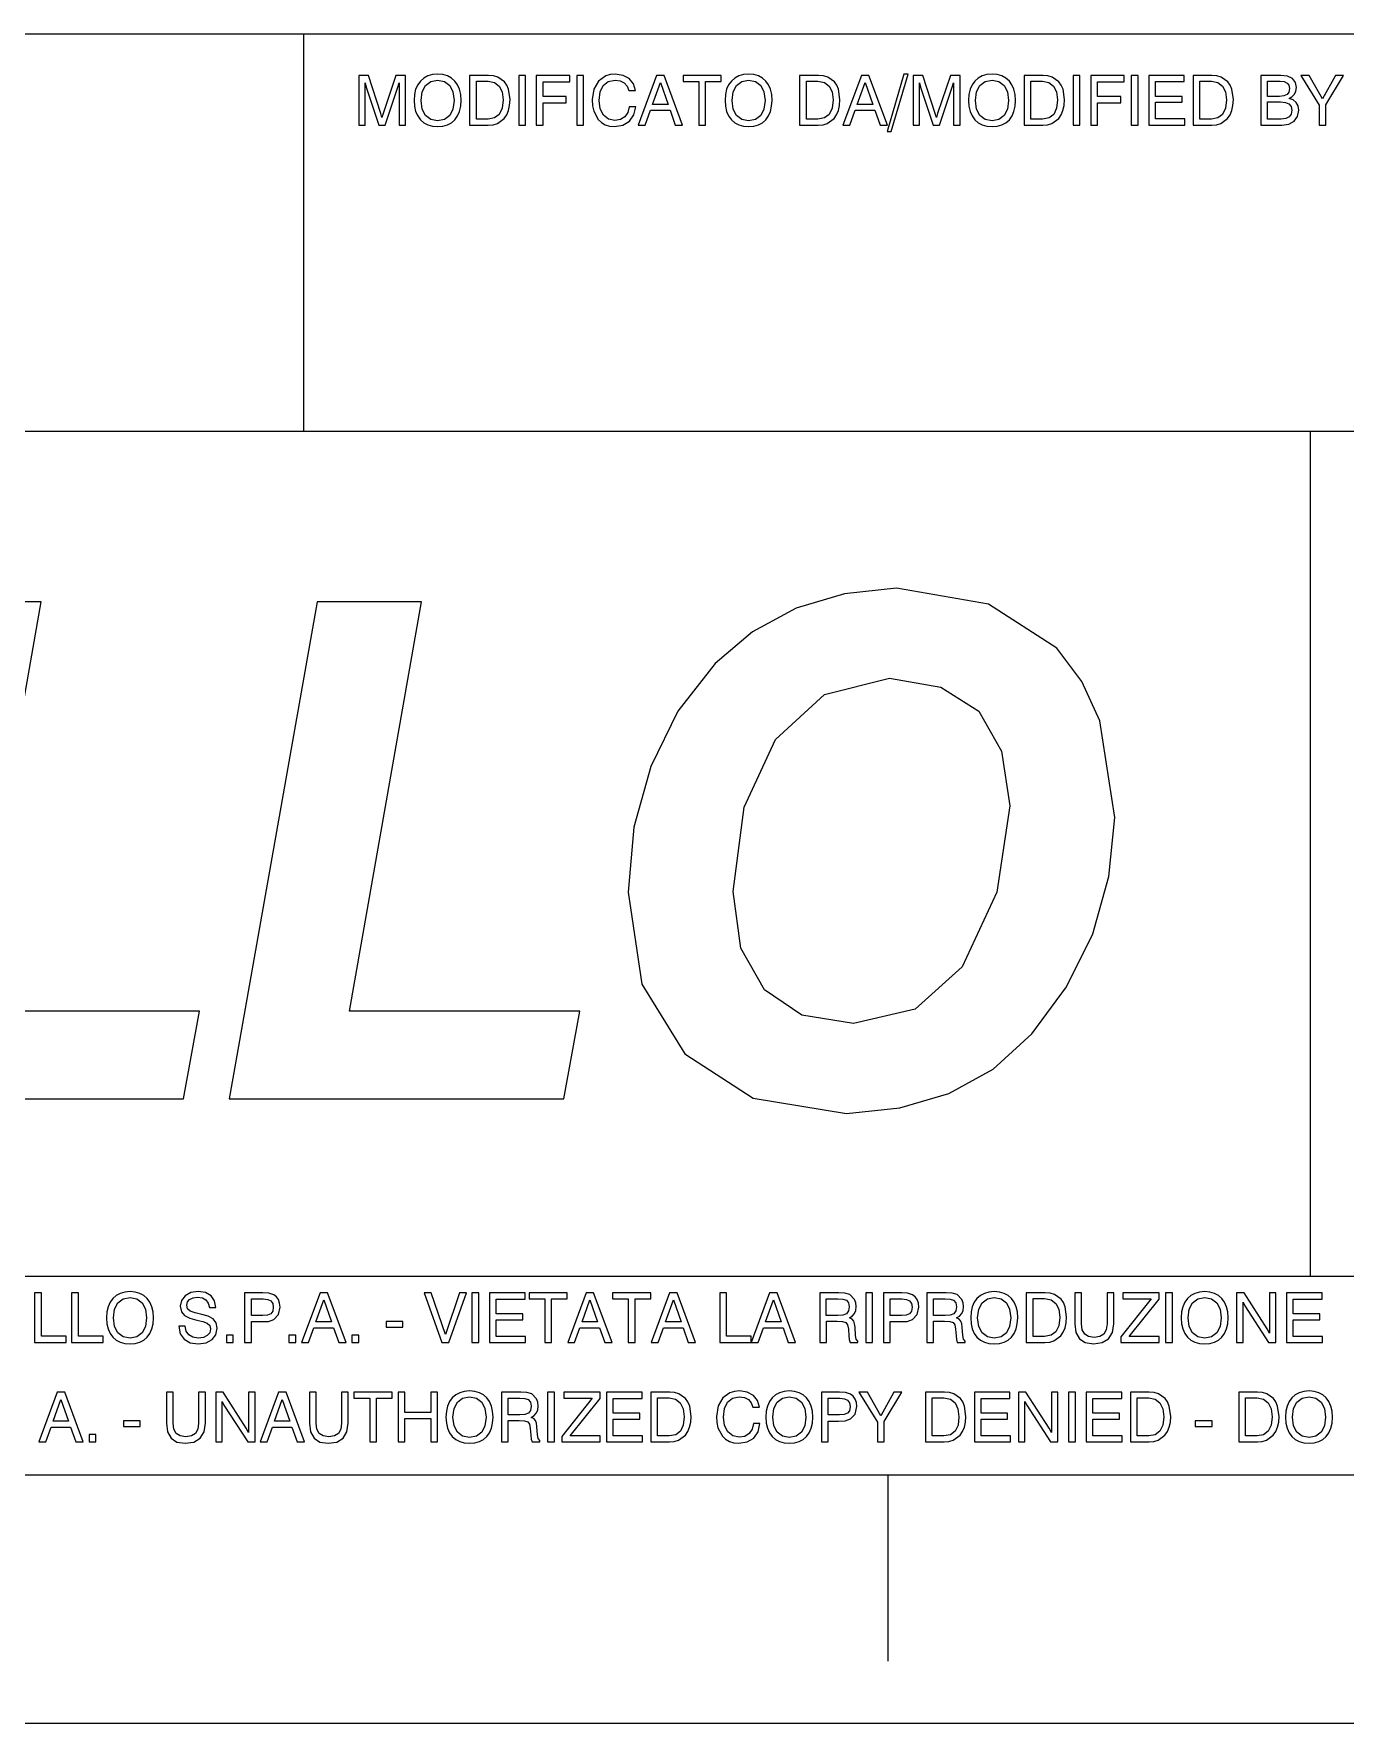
# Model space of a CAD drawing. Extents: x 0 to 420, y 0 to 297.
# Drawn here: x 245.32 to 271.7, y 0 to 34 of the extents above; entities that cross this region are included whole.
import ezdxf

# ---------------------------------------------------------------- set-up
doc = ezdxf.new("R2010")
doc.units = 0
doc.layers.get('0').update_dxf_attribs({"linetype": 'CONTINUOUS'})

msp = doc.modelspace()

# ---------------------------------------------------------------- linework, layer by layer
at = {"color": 7}
for p, q in [((215, 34), (415, 34)), ((250.75, 26), (250.75, 34)), ((215, 26), (359, 26)), ((271, 9), (271, 26)), ((215, 9), (415, 9)), ((5, 5), (415, 5)), ((215, 5), (415, 5)), ((262.5, 5), (262.5, 1.25)), ((0, 0), (420, 0))]:
    msp.add_line(p, q, dxfattribs=at)
for points in [[(251.982269, 33.013214), (252.004517, 32.925591), (252.256256, 32.160641), (252.384216, 32.160641), (252.64151, 32.925591), (252.665161, 33.013214), (252.665161, 32.160641), (252.797287, 32.160641), (252.797287, 33.160641), (252.60257, 33.160641), (252.345276, 32.395691), (252.323013, 32.313629), (252.299377, 32.395691), (252.051804, 33.160641), (251.857086, 33.160641), (251.857086, 32.160641), (251.982269, 32.160641)], [(252.968353, 32.659946), (252.975311, 32.540337), (253.000351, 32.436024), (253.04068, 32.345619), (253.094925, 32.270515), (253.163071, 32.210709), (253.243744, 32.167595), (253.336929, 32.142559), (253.442627, 32.132824), (253.546936, 32.142559), (253.640121, 32.167595), (253.720795, 32.210709), (253.78894, 32.270515), (253.843185, 32.345619), (253.882126, 32.436024), (253.905777, 32.540337), (253.915512, 32.659946), (253.907166, 32.778164), (253.882126, 32.882477), (253.841797, 32.972881), (253.78894, 33.047985), (253.720795, 33.107788), (253.640121, 33.150906), (253.546936, 33.17733), (253.442627, 33.187065), (253.336929, 33.17733), (253.243744, 33.150906), (253.163071, 33.107788), (253.094925, 33.047985), (253.04068, 32.972881), (253.000351, 32.882477), (252.975311, 32.778164)], [(253.108826, 32.659946), (253.131088, 32.832409), (253.197845, 32.961754), (253.303543, 33.041031), (253.442627, 33.068848), (253.580322, 33.041031), (253.68602, 32.961754), (253.751389, 32.832409), (253.77504, 32.659946), (253.751389, 32.486092), (253.68602, 32.356747), (253.580322, 32.27747), (253.442627, 32.251045), (253.303543, 32.27747), (253.197845, 32.356747), (253.131088, 32.486092)], [(254.086578, 32.160641), (254.462097, 32.160641), (254.55806, 32.168987), (254.644302, 32.194019), (254.781982, 32.294159), (254.832062, 32.367874), (254.868225, 32.455494), (254.890472, 32.558414), (254.898819, 32.675243), (254.869614, 32.882477), (254.834839, 32.965927), (254.787552, 33.035465), (254.652649, 33.128651), (254.566406, 33.152294), (254.467667, 33.160641), (254.086578, 33.160641)], [(254.456543, 33.045204), (254.585876, 33.020168), (254.680466, 32.947845), (254.738876, 32.829624), (254.759735, 32.668289), (254.740265, 32.5), (254.681854, 32.378998), (254.58728, 32.306679), (254.456543, 32.283031), (254.222885, 32.283031), (254.222885, 33.045204)], [(255.072678, 32.160641), (255.208969, 32.160641), (255.208969, 33.160641), (255.072678, 33.160641)], [(255.427322, 32.160641), (255.563629, 32.160641), (255.563629, 32.612656), (256.030945, 32.612656), (256.030945, 32.73505), (255.563629, 32.73505), (255.563629, 33.035465), (256.099091, 33.035465), (256.099091, 33.160641), (255.427322, 33.160641)], [(256.240967, 32.160641), (256.377258, 32.160641), (256.377258, 33.160641), (256.240967, 33.160641)], [(257.295197, 32.53199), (257.270172, 32.416553), (257.210358, 32.32893), (257.121338, 32.273296), (257.010071, 32.253826), (256.879333, 32.281643), (256.779205, 32.362309), (256.713837, 32.490265), (256.691589, 32.658554), (256.712463, 32.831017), (256.775024, 32.958973), (256.875183, 33.03825), (257.011475, 33.066067), (257.11438, 33.052158), (257.196442, 33.011822), (257.253479, 32.947845), (257.286865, 32.860222), (257.42038, 32.860222), (257.380035, 32.995132), (257.295197, 33.098053), (257.172821, 33.163422), (257.017029, 33.187065), (256.914124, 33.17733), (256.8237, 33.150906), (256.677673, 33.047985), (256.584503, 32.88665), (256.55249, 32.675243), (256.559448, 32.552853), (256.583099, 32.444366), (256.673492, 32.274689), (256.737488, 32.213493), (256.815369, 32.168987), (256.902985, 32.142559), (257.003143, 32.132824), (257.170013, 32.160641), (257.302155, 32.239918), (257.389771, 32.366482), (257.427338, 32.53199)], [(257.476013, 32.160641), (257.616486, 32.160641), (257.723572, 32.459667), (258.117188, 32.459667), (258.22287, 32.160641), (258.3703, 32.160641), (257.997559, 33.160641), (257.847351, 33.160641)], [(257.765289, 32.576496), (257.922455, 33.017387), (258.076843, 32.576496)], [(258.694366, 32.160641), (258.830658, 32.160641), (258.830658, 33.039639), (259.146393, 33.039639), (259.146393, 33.160641), (258.378662, 33.160641), (258.378662, 33.039639), (258.694366, 33.039639)], [(259.224274, 32.659946), (259.231232, 32.540337), (259.256256, 32.436024), (259.2966, 32.345619), (259.35083, 32.270515), (259.418976, 32.210709), (259.499664, 32.167595), (259.592834, 32.142559), (259.698547, 32.132824), (259.802856, 32.142559), (259.896027, 32.167595), (259.976715, 32.210709), (260.044861, 32.270515), (260.099091, 32.345619), (260.138031, 32.436024), (260.161682, 32.540337), (260.171417, 32.659946), (260.163086, 32.778164), (260.138031, 32.882477), (260.097717, 32.972881), (260.044861, 33.047985), (259.976715, 33.107788), (259.896027, 33.150906), (259.802856, 33.17733), (259.698547, 33.187065), (259.592834, 33.17733), (259.499664, 33.150906), (259.418976, 33.107788), (259.35083, 33.047985), (259.2966, 32.972881), (259.256256, 32.882477), (259.231232, 32.778164)], [(259.364746, 32.659946), (259.386993, 32.832409), (259.453766, 32.961754), (259.559448, 33.041031), (259.698547, 33.068848), (259.836243, 33.041031), (259.941925, 32.961754), (260.007294, 32.832409), (260.030945, 32.659946), (260.007294, 32.486092), (259.941925, 32.356747), (259.836243, 32.27747), (259.698547, 32.251045), (259.559448, 32.27747), (259.453766, 32.356747), (259.386993, 32.486092)], [(260.723572, 32.160641), (261.099091, 32.160641), (261.195068, 32.168987), (261.281281, 32.194019), (261.418976, 32.294159), (261.469055, 32.367874), (261.505219, 32.455494), (261.527466, 32.558414), (261.535828, 32.675243), (261.506592, 32.882477), (261.471832, 32.965927), (261.424561, 33.035465), (261.289642, 33.128651), (261.2034, 33.152294), (261.104645, 33.160641), (260.723572, 33.160641)], [(261.093536, 33.045204), (261.22287, 33.020168), (261.317444, 32.947845), (261.375854, 32.829624), (261.396729, 32.668289), (261.377258, 32.5), (261.318848, 32.378998), (261.224274, 32.306679), (261.093536, 32.283031), (260.859863, 32.283031), (260.859863, 33.045204)], [(261.595612, 32.160641), (261.736084, 32.160641), (261.84317, 32.459667), (262.236786, 32.459667), (262.342499, 32.160641), (262.489929, 32.160641), (262.117188, 33.160641), (261.96698, 33.160641)], [(261.884918, 32.576496), (262.042084, 33.017387), (262.196442, 32.576496)], [(262.484344, 32.031296), (262.56781, 32.031296), (262.905762, 33.187065), (262.81955, 33.187065)], [(263.136658, 33.013214), (263.158905, 32.925591), (263.410645, 32.160641), (263.538605, 32.160641), (263.795898, 32.925591), (263.81955, 33.013214), (263.81955, 32.160641), (263.95166, 32.160641), (263.95166, 33.160641), (263.756958, 33.160641), (263.499664, 32.395691), (263.477386, 32.313629), (263.453766, 32.395691), (263.206177, 33.160641), (263.011475, 33.160641), (263.011475, 32.160641), (263.136658, 32.160641)], [(264.122742, 32.659946), (264.1297, 32.540337), (264.154724, 32.436024), (264.195068, 32.345619), (264.249298, 32.270515), (264.317444, 32.210709), (264.398132, 32.167595), (264.491302, 32.142559), (264.597015, 32.132824), (264.701324, 32.142559), (264.794495, 32.167595), (264.875183, 32.210709), (264.943329, 32.270515), (264.997559, 32.345619), (265.036499, 32.436024), (265.06015, 32.540337), (265.069885, 32.659946), (265.061554, 32.778164), (265.036499, 32.882477), (264.996185, 32.972881), (264.943329, 33.047985), (264.875183, 33.107788), (264.794495, 33.150906), (264.701324, 33.17733), (264.597015, 33.187065), (264.491302, 33.17733), (264.398132, 33.150906), (264.317444, 33.107788), (264.249298, 33.047985), (264.195068, 32.972881), (264.154724, 32.882477), (264.1297, 32.778164)], [(264.263214, 32.659946), (264.285461, 32.832409), (264.352234, 32.961754), (264.457916, 33.041031), (264.597015, 33.068848), (264.734711, 33.041031), (264.840393, 32.961754), (264.905762, 32.832409), (264.929413, 32.659946), (264.905762, 32.486092), (264.840393, 32.356747), (264.734711, 32.27747), (264.597015, 32.251045), (264.457916, 32.27747), (264.352234, 32.356747), (264.285461, 32.486092)], [(265.240967, 32.160641), (265.616486, 32.160641), (265.712463, 32.168987), (265.798676, 32.194019), (265.936371, 32.294159), (265.98645, 32.367874), (266.022614, 32.455494), (266.044861, 32.558414), (266.053192, 32.675243), (266.023987, 32.882477), (265.989227, 32.965927), (265.941925, 33.035465), (265.807037, 33.128651), (265.720795, 33.152294), (265.62204, 33.160641), (265.240967, 33.160641)], [(265.610931, 33.045204), (265.740265, 33.020168), (265.834839, 32.947845), (265.89325, 32.829624), (265.914124, 32.668289), (265.894653, 32.5), (265.836243, 32.378998), (265.741669, 32.306679), (265.610931, 32.283031), (265.377258, 32.283031), (265.377258, 33.045204)], [(266.227051, 32.160641), (266.363342, 32.160641), (266.363342, 33.160641), (266.227051, 33.160641)], [(266.581696, 32.160641), (266.718018, 32.160641), (266.718018, 32.612656), (267.185333, 32.612656), (267.185333, 32.73505), (266.718018, 32.73505), (266.718018, 33.035465), (267.253479, 33.035465), (267.253479, 33.160641), (266.581696, 33.160641)], [(267.395325, 32.160641), (267.531647, 32.160641), (267.531647, 33.160641), (267.395325, 33.160641)], [(267.75, 32.160641), (268.474609, 32.160641), (268.474609, 32.285816), (267.884918, 32.285816), (267.884918, 32.621002), (268.418976, 32.621002), (268.418976, 32.737831), (267.884918, 32.737831), (267.884918, 33.036858), (268.463501, 33.036858), (268.463501, 33.160641), (267.75, 33.160641)], [(268.638733, 32.160641), (269.014252, 32.160641), (269.110229, 32.168987), (269.196442, 32.194019), (269.334137, 32.294159), (269.384216, 32.367874), (269.42038, 32.455494), (269.442627, 32.558414), (269.450989, 32.675243), (269.421753, 32.882477), (269.386993, 32.965927), (269.339722, 33.035465), (269.204803, 33.128651), (269.118561, 33.152294), (269.019806, 33.160641), (268.638733, 33.160641)], [(269.008698, 33.045204), (269.138031, 33.020168), (269.232605, 32.947845), (269.291016, 32.829624), (269.31189, 32.668289), (269.292419, 32.5), (269.234009, 32.378998), (269.139435, 32.306679), (269.008698, 32.283031), (268.775024, 32.283031), (268.775024, 33.045204)], [(270.003143, 32.160641), (270.427338, 32.160641), (270.569183, 32.181503), (270.674896, 32.242699), (270.741669, 32.335884), (270.765289, 32.459667), (270.751404, 32.548679), (270.713837, 32.61961), (270.654022, 32.67107), (270.574768, 32.700279), (270.635956, 32.73505), (270.681854, 32.78373), (270.708282, 32.843533), (270.718018, 32.917248), (270.697144, 33.022949), (270.638733, 33.099445), (270.541382, 33.14534), (270.406464, 33.160641), (270.003143, 33.160641)], [(270.139435, 32.740612), (270.139435, 33.046593), (270.388397, 33.046593), (270.473236, 33.036858), (270.53302, 33.009041), (270.569183, 32.963142), (270.581726, 32.897774), (270.56781, 32.826843), (270.530243, 32.776775), (270.466278, 32.748959), (270.377258, 32.740612)], [(271.31189, 32.160641), (271.31189, 32.570934), (271.667938, 33.160641), (271.507996, 33.160641), (271.24234, 32.687763), (270.975311, 33.160641), (270.80423, 33.160641), (271.175598, 32.561195), (271.175598, 32.160641)], [(270.139435, 32.281643), (270.139435, 32.629349), (270.399506, 32.629349), (270.49826, 32.61961), (270.569183, 32.589012), (270.610931, 32.536163), (270.626221, 32.46106), (270.612305, 32.383171), (270.57196, 32.327538), (270.505219, 32.29277), (270.414825, 32.281643)], [(257.275391, 16.723227), (257.553558, 14.873436), (258.415863, 13.468707), (259.792786, 12.578582), (261.67038, 12.272601), (262.741302, 12.383866), (263.72879, 12.675939), (264.618927, 13.162726), (265.397766, 13.872045), (266.093201, 14.817802), (266.621704, 15.888735), (266.941589, 17.043116), (267.066772, 18.225313), (266.760773, 20.172462), (266.39917, 20.965229), (265.898468, 21.632824), (264.521545, 22.522949), (262.671753, 22.842838), (261.628662, 22.731571), (260.65509, 22.439499), (259.77887, 21.966621), (259.027832, 21.326843), (258.276764, 20.367176), (257.734344, 19.25452), (257.386658, 18.030598)], [(241.60083, 12.564673), (248.332397, 12.564673), (248.652298, 14.331016), (244.020859, 14.331016), (245.467316, 22.564674), (243.367172, 22.564674)], [(249.250351, 12.564673), (255.981918, 12.564673), (256.301819, 14.331016), (251.67038, 14.331016), (253.116821, 22.564674), (251.016693, 22.564674)], [(262.532684, 21.034771), (263.56189, 20.853964), (264.326843, 20.367176), (264.785828, 19.560501), (264.952698, 18.461752), (264.688446, 16.723227), (263.993042, 15.221141), (263.047302, 14.37274), (261.809448, 14.080667), (260.766357, 14.247566), (260.015289, 14.76217), (259.542419, 15.596663), (259.389435, 16.737135), (259.611969, 18.433937), (260.237823, 19.79694), (261.225311, 20.700974)], [(245.33519, 7.66064), (245.970795, 7.66064), (245.970795, 7.787204), (245.472885, 7.787204), (245.472885, 8.66064), (245.33519, 8.66064)], [(246.079285, 7.66064), (246.71489, 7.66064), (246.71489, 7.787204), (246.216965, 7.787204), (246.216965, 8.66064), (246.079285, 8.66064)], [(246.780258, 8.159945), (246.787201, 8.040334), (246.812241, 7.936022), (246.85257, 7.845619), (246.906815, 7.770514), (246.97496, 7.710709), (247.055634, 7.667594), (247.148819, 7.642559), (247.254517, 7.632823), (247.358826, 7.642559), (247.452026, 7.667594), (247.532684, 7.710709), (247.60083, 7.770514), (247.655075, 7.845619), (247.694016, 7.936022), (247.717667, 8.040334), (247.727402, 8.159945), (247.719055, 8.278164), (247.694016, 8.382476), (247.653687, 8.472879), (247.60083, 8.547983), (247.532684, 8.607789), (247.452026, 8.650904), (247.358826, 8.67733), (247.254517, 8.687065), (247.148819, 8.67733), (247.055634, 8.650904), (246.97496, 8.607789), (246.906815, 8.547983), (246.85257, 8.472879), (246.812241, 8.382476), (246.787201, 8.278164)], [(246.920731, 8.159945), (246.942978, 8.332406), (247.009735, 8.461752), (247.115448, 8.541029), (247.254517, 8.568846), (247.392212, 8.541029), (247.49791, 8.461752), (247.563278, 8.332406), (247.586929, 8.159945), (247.563278, 7.986092), (247.49791, 7.856745), (247.392212, 7.777469), (247.254517, 7.751043), (247.115448, 7.777469), (247.009735, 7.856745), (246.942978, 7.986092)], [(248.233658, 7.990264), (248.264252, 7.837274), (248.342148, 7.726008), (248.463135, 7.657858), (248.62587, 7.634214), (248.785812, 7.657858), (248.906815, 7.720445), (248.983307, 7.819193), (249.009735, 7.949931), (248.987488, 8.058414), (248.927673, 8.140472), (248.827545, 8.191934), (248.698196, 8.228094), (248.56189, 8.260083), (248.467316, 8.292072), (248.411682, 8.33797), (248.394989, 8.414465), (248.408905, 8.478442), (248.4534, 8.529902), (248.521561, 8.561892), (248.614746, 8.574409), (248.70932, 8.560501), (248.781647, 8.520166), (248.828934, 8.454799), (248.851181, 8.367177), (248.98053, 8.367177), (248.954102, 8.500695), (248.883179, 8.600835), (248.771912, 8.664812), (248.623093, 8.687065), (248.474274, 8.664812), (248.361618, 8.603616), (248.289291, 8.510431), (248.265656, 8.390821), (248.286514, 8.280946), (248.349091, 8.205841), (248.454803, 8.154381), (248.60083, 8.114047), (248.719055, 8.083449), (248.805283, 8.052851), (248.85675, 8.006954), (248.874832, 7.934631), (248.85675, 7.859527), (248.808075, 7.801113), (248.730179, 7.764951), (248.624481, 7.752434), (248.517395, 7.767733), (248.436722, 7.816411), (248.383865, 7.890125), (248.364395, 7.990264)], [(249.559113, 7.66064), (249.695404, 7.66064), (249.695404, 8.082058), (249.901245, 8.082058), (250.037552, 8.087622), (250.146042, 8.122393), (250.240616, 8.222531), (250.273987, 8.371349), (250.264252, 8.453407), (250.240616, 8.52434), (250.200287, 8.581363), (250.14743, 8.623088), (250.04451, 8.653686), (249.927673, 8.66064), (249.559113, 8.66064)], [(249.695404, 8.20306), (249.695404, 8.538248), (249.933243, 8.538248), (250.023651, 8.528512), (250.086227, 8.500695), (250.123779, 8.449235), (250.136307, 8.371349), (250.123779, 8.28929), (250.084839, 8.23783), (250.018082, 8.210014), (249.923508, 8.20306)], [(250.705139, 7.66064), (250.845612, 7.66064), (250.952713, 7.959666), (251.346313, 7.959666), (251.452026, 7.66064), (251.599442, 7.66064), (251.2267, 8.66064), (251.076492, 8.66064)], [(250.994446, 8.076495), (251.151596, 8.517385), (251.305984, 8.076495)], [(253.528503, 7.66064), (253.67038, 7.66064), (254.022247, 8.66064), (253.880386, 8.66064), (253.60083, 7.823366), (253.312927, 8.66064), (253.172455, 8.66064)], [(254.132126, 7.66064), (254.268433, 7.66064), (254.268433, 8.66064), (254.132126, 8.66064)], [(254.486786, 7.66064), (255.211411, 7.66064), (255.211411, 7.785814), (254.621704, 7.785814), (254.621704, 8.121001), (255.155777, 8.121001), (255.155777, 8.23783), (254.621704, 8.23783), (254.621704, 8.536857), (255.200287, 8.536857), (255.200287, 8.66064), (254.486786, 8.66064)], [(255.596664, 7.66064), (255.732971, 7.66064), (255.732971, 8.539639), (256.048676, 8.539639), (256.048676, 8.66064), (255.280945, 8.66064), (255.280945, 8.539639), (255.596664, 8.539639)], [(256.058411, 7.66064), (256.198883, 7.66064), (256.305969, 7.959666), (256.699585, 7.959666), (256.805298, 7.66064), (256.952698, 7.66064), (256.579956, 8.66064), (256.429749, 8.66064)], [(256.347717, 8.076495), (256.504883, 8.517385), (256.659241, 8.076495)], [(257.276764, 7.66064), (257.413086, 7.66064), (257.413086, 8.539639), (257.72879, 8.539639), (257.72879, 8.66064), (256.96106, 8.66064), (256.96106, 8.539639), (257.276764, 8.539639)], [(257.738525, 7.66064), (257.878998, 7.66064), (257.986084, 7.959666), (258.3797, 7.959666), (258.485413, 7.66064), (258.632813, 7.66064), (258.260071, 8.66064), (258.109863, 8.66064)], [(258.027832, 8.076495), (258.184967, 8.517385), (258.339355, 8.076495)], [(259.116821, 7.66064), (259.752441, 7.66064), (259.752441, 7.787204), (259.254517, 7.787204), (259.254517, 8.66064), (259.116821, 8.66064)], [(259.749634, 7.66064), (259.890137, 7.66064), (259.997223, 7.959666), (260.390808, 7.959666), (260.496521, 7.66064), (260.643951, 7.66064), (260.27121, 8.66064), (260.121002, 8.66064)], [(260.03894, 8.076495), (260.196106, 8.517385), (260.350494, 8.076495)], [(261.12796, 8.66064), (261.12796, 7.66064), (261.262878, 7.66064), (261.262878, 8.089012), (261.482605, 8.089012), (261.588318, 8.08484), (261.653687, 8.063978), (261.68985, 8.01669), (261.705139, 7.929068), (261.713501, 7.798331), (261.720428, 7.719054), (261.739929, 7.66064), (261.897064, 7.66064), (261.897064, 7.688456), (261.863708, 7.72879), (261.851166, 7.805285), (261.840057, 7.969402), (261.830322, 8.038943), (261.812225, 8.093185), (261.77887, 8.130737), (261.726013, 8.155772), (261.784424, 8.193324), (261.827545, 8.244784), (261.853973, 8.307371), (261.863708, 8.383866), (261.853973, 8.461752), (261.830322, 8.529902), (261.734344, 8.62587), (261.632813, 8.655077), (261.515991, 8.66064)], [(261.261475, 8.543811), (261.493744, 8.543811), (261.592499, 8.536857), (261.664795, 8.511822), (261.707916, 8.463143), (261.723236, 8.381084), (261.707916, 8.296245), (261.666199, 8.242002), (261.593872, 8.212795), (261.493744, 8.204451), (261.261475, 8.204451)], [(262.05423, 7.66064), (262.190552, 7.66064), (262.190552, 8.66064), (262.05423, 8.66064)], [(262.408905, 7.66064), (262.545197, 7.66064), (262.545197, 8.082058), (262.751038, 8.082058), (262.887329, 8.087622), (262.995819, 8.122393), (263.090393, 8.222531), (263.123779, 8.371349), (263.114044, 8.453407), (263.090393, 8.52434), (263.050049, 8.581363), (262.997223, 8.623088), (262.894287, 8.653686), (262.777466, 8.66064), (262.408905, 8.66064)], [(262.545197, 8.20306), (262.545197, 8.538248), (262.78302, 8.538248), (262.873444, 8.528512), (262.936005, 8.500695), (262.973572, 8.449235), (262.986084, 8.371349), (262.973572, 8.28929), (262.934631, 8.23783), (262.867859, 8.210014), (262.773285, 8.20306)], [(263.285126, 8.66064), (263.285126, 7.66064), (263.420013, 7.66064), (263.420013, 8.089012), (263.639771, 8.089012), (263.745483, 8.08484), (263.810852, 8.063978), (263.847015, 8.01669), (263.862305, 7.929068), (263.870636, 7.798331), (263.877594, 7.719054), (263.897064, 7.66064), (264.05423, 7.66064), (264.05423, 7.688456), (264.020874, 7.72879), (264.008331, 7.805285), (263.997223, 7.969402), (263.987488, 8.038943), (263.969391, 8.093185), (263.936005, 8.130737), (263.883179, 8.155772), (263.941589, 8.193324), (263.98468, 8.244784), (264.011108, 8.307371), (264.020874, 8.383866), (264.011108, 8.461752), (263.987488, 8.529902), (263.89151, 8.62587), (263.789978, 8.655077), (263.673157, 8.66064)], [(263.41864, 8.543811), (263.650909, 8.543811), (263.749634, 8.536857), (263.82196, 8.511822), (263.865082, 8.463143), (263.880371, 8.381084), (263.865082, 8.296245), (263.823364, 8.242002), (263.751038, 8.212795), (263.650909, 8.204451), (263.41864, 8.204451)], [(264.165497, 8.159945), (264.172455, 8.040334), (264.197479, 7.936022), (264.237823, 7.845619), (264.292053, 7.770514), (264.360229, 7.710709), (264.440887, 7.667594), (264.534058, 7.642559), (264.639771, 7.632823), (264.74408, 7.642559), (264.83728, 7.667594), (264.917938, 7.710709), (264.986084, 7.770514), (265.040344, 7.845619), (265.079285, 7.936022), (265.102905, 8.040334), (265.11264, 8.159945), (265.104309, 8.278164), (265.079285, 8.382476), (265.03894, 8.472879), (264.986084, 8.547983), (264.917938, 8.607789), (264.83728, 8.650904), (264.74408, 8.67733), (264.639771, 8.687065), (264.534058, 8.67733), (264.440887, 8.650904), (264.360229, 8.607789), (264.292053, 8.547983), (264.237823, 8.472879), (264.197479, 8.382476), (264.172455, 8.278164)], [(264.305969, 8.159945), (264.328217, 8.332406), (264.394989, 8.461752), (264.500702, 8.541029), (264.639771, 8.568846), (264.777466, 8.541029), (264.883179, 8.461752), (264.948547, 8.332406), (264.972168, 8.159945), (264.948547, 7.986092), (264.883179, 7.856745), (264.777466, 7.777469), (264.639771, 7.751043), (264.500702, 7.777469), (264.394989, 7.856745), (264.328217, 7.986092)], [(265.283722, 7.66064), (265.659241, 7.66064), (265.755219, 7.668985), (265.841431, 7.694019), (265.979126, 7.794158), (266.029205, 7.867872), (266.065369, 7.955494), (266.087616, 8.058414), (266.095947, 8.175243), (266.066742, 8.382476), (266.031982, 8.465925), (265.98468, 8.535466), (265.849792, 8.628651), (265.76355, 8.652295), (265.664795, 8.66064), (265.283722, 8.66064)], [(265.653687, 8.545201), (265.78302, 8.520166), (265.877594, 8.447845), (265.936005, 8.329624), (265.956879, 8.168289), (265.937408, 8), (265.878998, 7.878999), (265.784424, 7.806676), (265.653687, 7.783032), (265.420013, 7.783032), (265.420013, 8.545201)], [(266.261475, 8.040334), (266.283722, 7.860918), (266.354645, 7.734353), (266.471497, 7.659249), (266.636993, 7.632823), (266.812225, 7.659249), (266.940186, 7.735744), (267.018066, 7.862309), (267.044495, 8.040334), (267.044495, 8.66064), (266.908203, 8.66064), (266.908203, 8.038943), (266.89151, 7.916551), (266.844238, 7.831711), (266.764954, 7.780251), (266.652283, 7.76356), (266.538239, 7.780251), (266.458954, 7.83032), (266.411682, 7.916551), (266.397766, 8.038943), (266.397766, 8.66064), (266.261475, 8.66064)], [(267.184967, 7.66064), (267.954102, 7.66064), (267.954102, 7.783032), (267.354645, 7.783032), (267.954102, 8.535466), (267.954102, 8.66064), (267.225311, 8.66064), (267.225311, 8.54242), (267.796936, 8.54242), (267.184967, 7.773296)], [(268.087616, 7.66064), (268.223907, 7.66064), (268.223907, 8.66064), (268.087616, 8.66064)], [(268.39917, 8.159945), (268.406128, 8.040334), (268.431152, 7.936022), (268.471497, 7.845619), (268.525726, 7.770514), (268.593872, 7.710709), (268.67453, 7.667594), (268.767731, 7.642559), (268.873413, 7.632823), (268.977753, 7.642559), (269.070923, 7.667594), (269.151581, 7.710709), (269.219757, 7.770514), (269.273987, 7.845619), (269.312927, 7.936022), (269.336578, 8.040334), (269.346313, 8.159945), (269.337952, 8.278164), (269.312927, 8.382476), (269.272583, 8.472879), (269.219757, 8.547983), (269.151581, 8.607789), (269.070923, 8.650904), (268.977753, 8.67733), (268.873413, 8.687065), (268.767731, 8.67733), (268.67453, 8.650904), (268.593872, 8.607789), (268.525726, 8.547983), (268.471497, 8.472879), (268.431152, 8.382476), (268.406128, 8.278164)], [(268.539642, 8.159945), (268.56189, 8.332406), (268.628662, 8.461752), (268.734344, 8.541029), (268.873413, 8.568846), (269.011108, 8.541029), (269.116821, 8.461752), (269.18219, 8.332406), (269.205841, 8.159945), (269.18219, 7.986092), (269.116821, 7.856745), (269.011108, 7.777469), (268.873413, 7.751043), (268.734344, 7.777469), (268.628662, 7.856745), (268.56189, 7.986092)], [(269.515991, 7.66064), (269.645325, 7.66064), (269.645325, 8.471488), (269.682892, 8.397775), (270.159943, 7.66064), (270.307373, 7.66064), (270.307373, 8.66064), (270.178009, 8.66064), (270.178009, 7.849792), (270.132111, 7.934631), (269.664795, 8.66064), (269.515991, 8.66064)], [(270.520172, 7.66064), (271.244781, 7.66064), (271.244781, 7.785814), (270.65506, 7.785814), (270.65506, 8.121001), (271.189148, 8.121001), (271.189148, 8.23783), (270.65506, 8.23783), (270.65506, 8.536857), (271.233643, 8.536857), (271.233643, 8.66064), (270.520172, 8.66064)], [(252.406128, 7.973575), (252.742706, 7.973575), (252.742706, 8.083449), (252.406128, 8.083449)], [(249.19194, 7.66064), (249.331024, 7.66064), (249.331024, 7.812239), (249.19194, 7.812239)], [(250.449234, 7.66064), (250.588318, 7.66064), (250.588318, 7.812239), (250.449234, 7.812239)], [(251.716278, 7.66064), (251.855347, 7.66064), (251.855347, 7.812239), (251.716278, 7.812239)], [(245.41864, 5.66064), (245.559113, 5.66064), (245.666199, 5.959666), (246.059799, 5.959666), (246.165512, 5.66064), (246.312927, 5.66064), (245.940186, 6.66064), (245.789978, 6.66064)], [(245.707932, 6.076495), (245.865082, 6.517385), (246.01947, 6.076495)], [(247.987473, 6.040334), (248.009735, 5.860918), (248.080658, 5.734353), (248.197495, 5.659249), (248.363007, 5.632823), (248.538239, 5.659249), (248.666199, 5.735744), (248.74408, 5.862309), (248.770508, 6.040334), (248.770508, 6.66064), (248.634216, 6.66064), (248.634216, 6.038943), (248.617523, 5.916551), (248.570236, 5.831711), (248.490952, 5.780251), (248.378296, 5.76356), (248.264252, 5.780251), (248.184967, 5.83032), (248.137695, 5.916551), (248.123779, 6.038943), (248.123779, 6.66064), (247.987473, 6.66064)], [(248.977737, 5.66064), (249.107086, 5.66064), (249.107086, 6.471488), (249.144638, 6.397775), (249.621689, 5.66064), (249.769119, 5.66064), (249.769119, 6.66064), (249.639771, 6.66064), (249.639771, 5.849792), (249.593872, 5.934631), (249.126556, 6.66064), (248.977737, 6.66064)], [(249.870651, 5.66064), (250.011124, 5.66064), (250.11821, 5.959666), (250.51181, 5.959666), (250.617523, 5.66064), (250.764954, 5.66064), (250.392212, 6.66064), (250.242004, 6.66064)], [(250.159943, 6.076495), (250.317108, 6.517385), (250.471481, 6.076495)], [(250.862305, 6.040334), (250.884552, 5.860918), (250.95549, 5.734353), (251.072311, 5.659249), (251.237823, 5.632823), (251.413071, 5.659249), (251.541016, 5.735744), (251.618912, 5.862309), (251.64534, 6.040334), (251.64534, 6.66064), (251.509033, 6.66064), (251.509033, 6.038943), (251.49234, 5.916551), (251.445053, 5.831711), (251.365784, 5.780251), (251.253128, 5.76356), (251.139069, 5.780251), (251.059799, 5.83032), (251.012512, 5.916551), (250.998596, 6.038943), (250.998596, 6.66064), (250.862305, 6.66064)], [(252.075104, 5.66064), (252.211395, 5.66064), (252.211395, 6.539639), (252.527115, 6.539639), (252.527115, 6.66064), (251.759384, 6.66064), (251.759384, 6.539639), (252.075104, 6.539639)], [(252.648117, 5.66064), (252.784424, 5.66064), (252.784424, 6.129346), (253.303192, 6.129346), (253.303192, 5.66064), (253.439499, 5.66064), (253.439499, 6.66064), (253.303192, 6.66064), (253.303192, 6.250348), (252.784424, 6.250348), (252.784424, 6.66064), (252.648117, 6.66064)], [(253.610565, 6.159945), (253.617523, 6.040334), (253.642548, 5.936022), (253.682892, 5.845619), (253.737122, 5.770514), (253.805283, 5.710709), (253.885941, 5.667594), (253.979126, 5.642559), (254.084839, 5.632823), (254.189148, 5.642559), (254.282333, 5.667594), (254.362991, 5.710709), (254.431152, 5.770514), (254.485382, 5.845619), (254.524323, 5.936022), (254.547974, 6.040334), (254.557709, 6.159945), (254.549362, 6.278164), (254.524323, 6.382476), (254.483994, 6.472879), (254.431152, 6.547983), (254.362991, 6.607789), (254.282333, 6.650904), (254.189148, 6.67733), (254.084839, 6.687065), (253.979126, 6.67733), (253.885941, 6.650904), (253.805283, 6.607789), (253.737122, 6.547983), (253.682892, 6.472879), (253.642548, 6.382476), (253.617523, 6.278164)], [(253.751038, 6.159945), (253.773285, 6.332406), (253.840057, 6.461752), (253.945755, 6.541029), (254.084839, 6.568846), (254.222519, 6.541029), (254.328232, 6.461752), (254.3936, 6.332406), (254.417236, 6.159945), (254.3936, 5.986092), (254.328232, 5.856745), (254.222519, 5.777469), (254.084839, 5.751043), (253.945755, 5.777469), (253.840057, 5.856745), (253.773285, 5.986092)], [(254.72879, 6.66064), (254.72879, 5.66064), (254.863693, 5.66064), (254.863693, 6.089013), (255.083435, 6.089013), (255.189148, 6.08484), (255.254517, 6.063978), (255.29068, 6.01669), (255.305969, 5.929068), (255.314316, 5.798331), (255.321274, 5.719054), (255.340744, 5.66064), (255.49791, 5.66064), (255.49791, 5.688456), (255.464523, 5.72879), (255.452011, 5.805285), (255.440887, 5.969402), (255.431152, 6.038943), (255.413071, 6.093185), (255.379684, 6.130737), (255.326843, 6.155772), (255.385254, 6.193324), (255.42836, 6.244784), (255.454788, 6.307371), (255.464523, 6.383866), (255.454788, 6.461752), (255.431152, 6.529902), (255.335175, 6.625869), (255.233643, 6.655077), (255.116821, 6.66064)], [(254.862305, 6.543811), (255.094574, 6.543811), (255.193314, 6.536857), (255.26564, 6.511822), (255.308746, 6.463143), (255.324051, 6.381085), (255.308746, 6.296245), (255.267029, 6.242003), (255.194702, 6.212796), (255.094574, 6.204451), (254.862305, 6.204451)], [(255.65506, 5.66064), (255.791367, 5.66064), (255.791367, 6.66064), (255.65506, 6.66064)], [(255.941574, 5.66064), (256.710693, 5.66064), (256.710693, 5.783032), (256.111267, 5.783032), (256.710693, 6.535466), (256.710693, 6.66064), (255.981903, 6.66064), (255.981903, 6.54242), (256.553528, 6.54242), (255.941574, 5.773296)], [(256.841431, 5.66064), (257.56604, 5.66064), (257.56604, 5.785814), (256.976349, 5.785814), (256.976349, 6.121001), (257.510437, 6.121001), (257.510437, 6.23783), (256.976349, 6.23783), (256.976349, 6.536857), (257.554932, 6.536857), (257.554932, 6.66064), (256.841431, 6.66064)], [(257.730164, 5.66064), (258.105682, 5.66064), (258.20166, 5.668985), (258.287903, 5.694019), (258.425568, 5.794158), (258.475647, 5.867872), (258.51181, 5.955494), (258.534058, 6.058414), (258.542419, 6.175243), (258.513214, 6.382476), (258.478424, 6.465925), (258.431152, 6.535466), (258.296234, 6.628651), (258.209991, 6.652295), (258.111267, 6.66064), (257.730164, 6.66064)], [(258.100128, 6.545202), (258.229492, 6.520167), (258.324036, 6.447844), (258.382477, 6.329625), (258.40332, 6.168289), (258.38385, 6), (258.325439, 5.878999), (258.230865, 5.806676), (258.100128, 5.783032), (257.866455, 5.783032), (257.866455, 6.545202)], [(259.794159, 6.031989), (259.769104, 5.916551), (259.70932, 5.828929), (259.6203, 5.773296), (259.509033, 5.753825), (259.378296, 5.781641), (259.278137, 5.862309), (259.212769, 5.990264), (259.190521, 6.158554), (259.211395, 6.331015), (259.273987, 6.458971), (259.374115, 6.538248), (259.510437, 6.566064), (259.613342, 6.552156), (259.695404, 6.511822), (259.752411, 6.447844), (259.785797, 6.360222), (259.919312, 6.360222), (259.878998, 6.495132), (259.794159, 6.598053), (259.671753, 6.663422), (259.515991, 6.687065), (259.413055, 6.67733), (259.322662, 6.650904), (259.176636, 6.547983), (259.083435, 6.386648), (259.051453, 6.175243), (259.058411, 6.052851), (259.082031, 5.944367), (259.172455, 5.774687), (259.23642, 5.713491), (259.314331, 5.668985), (259.401947, 5.642559), (259.502075, 5.632823), (259.668976, 5.66064), (259.801086, 5.739916), (259.888733, 5.866481), (259.92627, 6.031989)], [(260.043091, 6.159945), (260.050049, 6.040334), (260.075104, 5.936022), (260.115417, 5.845619), (260.169678, 5.770514), (260.237823, 5.710709), (260.318481, 5.667594), (260.411682, 5.642559), (260.517365, 5.632823), (260.621674, 5.642559), (260.714874, 5.667594), (260.795532, 5.710709), (260.863678, 5.770514), (260.917938, 5.845619), (260.956879, 5.936022), (260.98053, 6.040334), (260.990265, 6.159945), (260.981903, 6.278164), (260.956879, 6.382476), (260.916534, 6.472879), (260.863678, 6.547983), (260.795532, 6.607789), (260.714874, 6.650904), (260.621674, 6.67733), (260.517365, 6.687065), (260.411682, 6.67733), (260.318481, 6.650904), (260.237823, 6.607789), (260.169678, 6.547983), (260.115417, 6.472879), (260.075104, 6.382476), (260.050049, 6.278164)], [(260.183594, 6.159945), (260.205841, 6.332406), (260.272583, 6.461752), (260.378296, 6.541029), (260.517365, 6.568846), (260.65506, 6.541029), (260.760773, 6.461752), (260.826141, 6.332406), (260.849792, 6.159945), (260.826141, 5.986092), (260.760773, 5.856745), (260.65506, 5.777469), (260.517365, 5.751043), (260.378296, 5.777469), (260.272583, 5.856745), (260.205841, 5.986092)], [(261.161316, 5.66064), (261.297607, 5.66064), (261.297607, 6.082058), (261.503479, 6.082058), (261.639771, 6.087622), (261.74826, 6.122392), (261.842834, 6.222531), (261.876221, 6.371349), (261.866455, 6.453407), (261.842834, 6.524339), (261.80249, 6.581363), (261.749634, 6.623088), (261.646729, 6.653686), (261.529907, 6.66064), (261.161316, 6.66064)], [(261.297607, 6.20306), (261.297607, 6.538248), (261.535461, 6.538248), (261.625854, 6.528512), (261.688446, 6.500695), (261.726013, 6.449235), (261.738525, 6.371349), (261.726013, 6.28929), (261.687042, 6.23783), (261.6203, 6.210014), (261.525726, 6.20306)], [(262.425568, 5.66064), (262.425568, 6.070932), (262.781616, 6.66064), (262.621674, 6.66064), (262.356049, 6.187761), (262.088989, 6.66064), (261.917938, 6.66064), (262.289276, 6.061196), (262.289276, 5.66064)], [(263.257294, 5.66064), (263.632813, 5.66064), (263.72879, 5.668985), (263.815002, 5.694019), (263.952698, 5.794158), (264.002777, 5.867872), (264.03894, 5.955494), (264.061188, 6.058414), (264.069519, 6.175243), (264.040314, 6.382476), (264.005554, 6.465925), (263.958252, 6.535466), (263.823364, 6.628651), (263.737122, 6.652295), (263.638367, 6.66064), (263.257294, 6.66064)], [(263.627258, 6.545202), (263.756592, 6.520167), (263.851166, 6.447844), (263.909576, 6.329625), (263.93045, 6.168289), (263.91098, 6), (263.85257, 5.878999), (263.757996, 5.806676), (263.627258, 5.783032), (263.393585, 5.783032), (263.393585, 6.545202)], [(264.240601, 5.66064), (264.96521, 5.66064), (264.96521, 5.785814), (264.375519, 5.785814), (264.375519, 6.121001), (264.909576, 6.121001), (264.909576, 6.23783), (264.375519, 6.23783), (264.375519, 6.536857), (264.954102, 6.536857), (264.954102, 6.66064), (264.240601, 6.66064)], [(265.12793, 5.66064), (265.257294, 5.66064), (265.257294, 6.471488), (265.29483, 6.397775), (265.771881, 5.66064), (265.919312, 5.66064), (265.919312, 6.66064), (265.789978, 6.66064), (265.789978, 5.849792), (265.74408, 5.934631), (265.276764, 6.66064), (265.12793, 6.66064)], [(266.134888, 5.66064), (266.271179, 5.66064), (266.271179, 6.66064), (266.134888, 6.66064)], [(266.489563, 5.66064), (267.214172, 5.66064), (267.214172, 5.785814), (266.624451, 5.785814), (266.624451, 6.121001), (267.158539, 6.121001), (267.158539, 6.23783), (266.624451, 6.23783), (266.624451, 6.536857), (267.203033, 6.536857), (267.203033, 6.66064), (266.489563, 6.66064)], [(267.378296, 5.66064), (267.753815, 5.66064), (267.849792, 5.668985), (267.936005, 5.694019), (268.0737, 5.794158), (268.123779, 5.867872), (268.159912, 5.955494), (268.18219, 6.058414), (268.190521, 6.175243), (268.161316, 6.382476), (268.126556, 6.465925), (268.079254, 6.535466), (267.944336, 6.628651), (267.858124, 6.652295), (267.759369, 6.66064), (267.378296, 6.66064)], [(267.74823, 6.545202), (267.877594, 6.520167), (267.972168, 6.447844), (268.030579, 6.329625), (268.051453, 6.168289), (268.031982, 6), (267.973572, 5.878999), (267.878967, 5.806676), (267.74823, 5.783032), (267.514587, 5.783032), (267.514587, 6.545202)], [(269.557709, 5.66064), (269.933228, 5.66064), (270.029205, 5.668985), (270.115417, 5.694019), (270.253113, 5.794158), (270.303192, 5.867872), (270.339355, 5.955494), (270.361603, 6.058414), (270.369934, 6.175243), (270.340729, 6.382476), (270.305969, 6.465925), (270.258667, 6.535466), (270.123779, 6.628651), (270.037537, 6.652295), (269.938782, 6.66064), (269.557709, 6.66064)], [(269.927673, 6.545202), (270.057007, 6.520167), (270.151581, 6.447844), (270.209991, 6.329625), (270.230865, 6.168289), (270.211395, 6), (270.152985, 5.878999), (270.058411, 5.806676), (269.927673, 5.783032), (269.694, 5.783032), (269.694, 6.545202)], [(270.497894, 6.159945), (270.504852, 6.040334), (270.529877, 5.936022), (270.570221, 5.845619), (270.624451, 5.770514), (270.692627, 5.710709), (270.773285, 5.667594), (270.866455, 5.642559), (270.972168, 5.632823), (271.076477, 5.642559), (271.169678, 5.667594), (271.250336, 5.710709), (271.318481, 5.770514), (271.372742, 5.845619), (271.411682, 5.936022), (271.435303, 6.040334), (271.445038, 6.159945), (271.436707, 6.278164), (271.411682, 6.382476), (271.371338, 6.472879), (271.318481, 6.547983), (271.250336, 6.607789), (271.169678, 6.650904), (271.076477, 6.67733), (270.972168, 6.687065), (270.866455, 6.67733), (270.773285, 6.650904), (270.692627, 6.607789), (270.624451, 6.547983), (270.570221, 6.472879), (270.529877, 6.382476), (270.504852, 6.278164)], [(270.638367, 6.159945), (270.660614, 6.332406), (270.727386, 6.461752), (270.833099, 6.541029), (270.972168, 6.568846), (271.109863, 6.541029), (271.215576, 6.461752), (271.280945, 6.332406), (271.304565, 6.159945), (271.280945, 5.986092), (271.215576, 5.856745), (271.109863, 5.777469), (270.972168, 5.751043), (270.833099, 5.777469), (270.727386, 5.856745), (270.660614, 5.986092)], [(246.429764, 5.66064), (246.568848, 5.66064), (246.568848, 5.812239), (246.429764, 5.812239)], [(247.119614, 5.973575), (247.456192, 5.973575), (247.456192, 6.083449), (247.119614, 6.083449)], [(268.684265, 5.973575), (269.020844, 5.973575), (269.020844, 6.083449), (268.684265, 6.083449)]]:
    msp.add_lwpolyline(points, close=True, dxfattribs=at)

doc.saveas('drawing.dxf')
